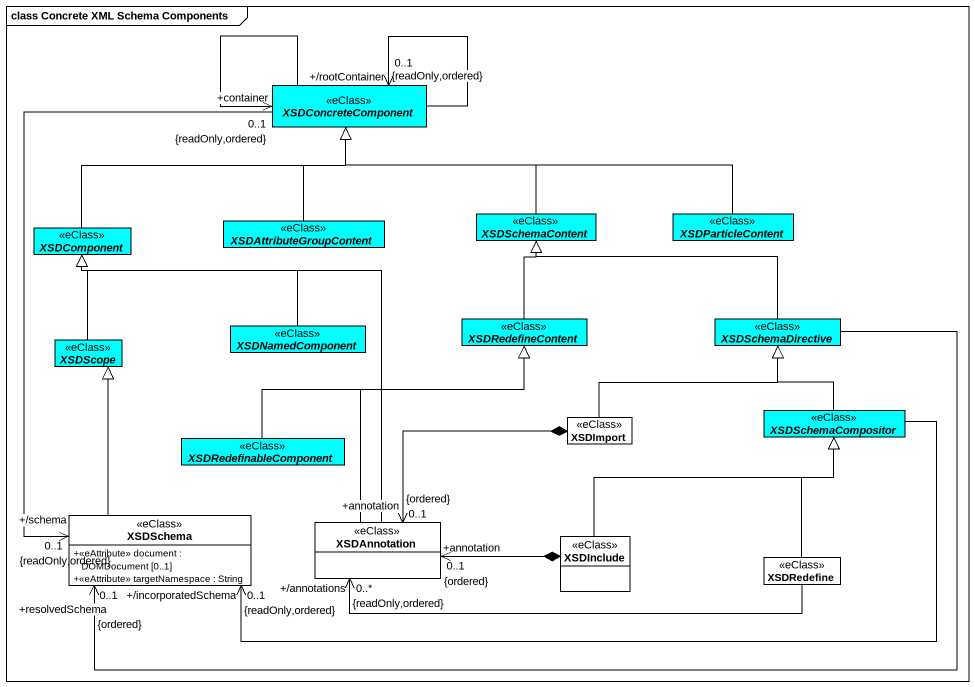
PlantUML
@startuml
mainframe class Concrete XML Schema Components
hide circle
hide empty members
skinparam classAttributeIconSize 0
abstract class XSDConcreteComponent <<eClass>> #00FFFF
abstract class XSDSchemaContent <<eClass>> #00FFFF
abstract class XSDParticleContent <<eClass>> #00FFFF
abstract class XSDComponent <<eClass>> #00FFFF
abstract class XSDAttributeGroupContent <<eClass>> #00FFFF
abstract class XSDScope <<eClass>> #00FFFF
abstract class XSDNamedComponent <<eClass>> #00FFFF
abstract class XSDRedefineContent <<eClass>> #00FFFF
abstract class XSDSchemaDirective <<eClass>> #00FFFF
abstract class XSDRedefinableComponent <<eClass>> #00FFFF
class XSDImport <<eClass>>
abstract class XSDSchemaCompositor <<eClass>> #00FFFF
class XSDSchema <<eClass>> {
  +<<eAttribute>> document : DOMDocument [0..1]
  +<<eAttribute>> targetNamespace : String
}
class XSDAnnotation <<eClass>>
class XSDInclude <<eClass>>
class XSDRedefine <<eClass>>
XSDConcreteComponent "+/rootContainer\n{readOnly,ordered}\n0..1" <-- XSDConcreteComponent
XSDConcreteComponent --> "+container\n0..1\n{readOnly,ordered}" XSDConcreteComponent
XSDConcreteComponent --> "+/schema\n0..1\n{readOnly,ordered}" XSDSchema
XSDSchemaContent -up-|> XSDConcreteComponent
XSDParticleContent -left-|> XSDConcreteComponent
XSDComponent -right-|> XSDConcreteComponent
XSDAttributeGroupContent -up-|> XSDConcreteComponent
XSDScope -up-|> XSDComponent
XSDNamedComponent -left-|> XSDComponent
XSDRedefineContent -up-|> XSDSchemaContent
XSDSchemaDirective -left-|> XSDSchemaContent
XSDRedefinableComponent -right-|> XSDRedefineContent
XSDImport -right-|> XSDSchemaDirective
XSDImport *-left-> "+annotation\n0..1\n{ordered}" XSDAnnotation
XSDSchemaCompositor -up-|> XSDSchemaDirective
XSDSchemaCompositor -left-> "+/incorporatedSchema\n0..1\n{readOnly,ordered}" XSDSchema
XSDSchema -up-|> XSDScope
XSDSchema "+resolvedSchema\n0..1\n{ordered}" <-right- XSDSchemaDirective
XSDAnnotation -up-|> XSDComponent
XSDAnnotation -up-|> XSDRedefineContent
XSDAnnotation "+annotation\n0..1\n{ordered}" <-right-* XSDInclude
XSDInclude -right-|> XSDSchemaCompositor
XSDRedefine -up-|> XSDSchemaCompositor
XSDRedefine -left-> "+/annotations\n0..*\n{readOnly,ordered}" XSDAnnotation
@enduml
